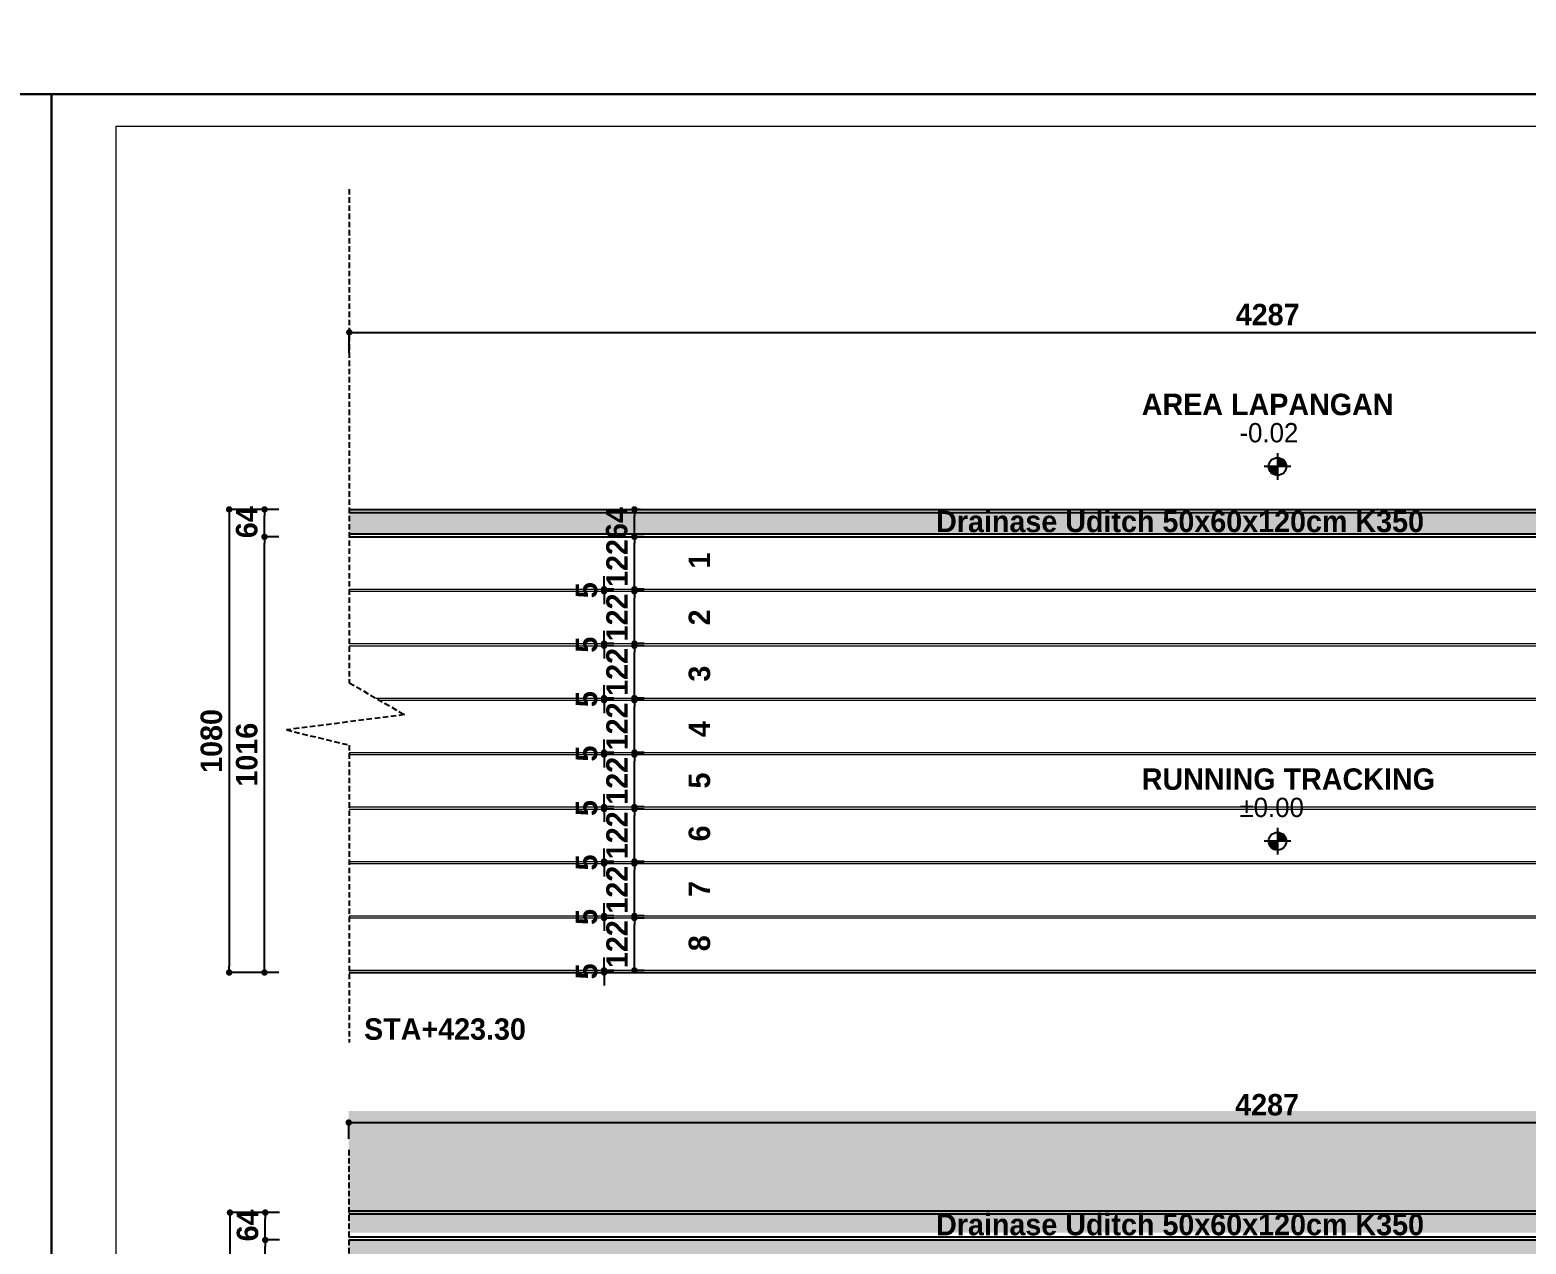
# Model space of a CAD drawing. Header units: centimetres. Extents: x -292707 to 138715, y -53922 to 66277.
# Drawn here: x 73565 to 77053, y -9899 to -7067 of the extents above; entities that cross this region are included whole.
import ezdxf
from ezdxf.xclip import XClip

# ---------------------------------------------------------------- set-up
doc = ezdxf.new("R2010")
doc.units = ezdxf.units.CM
doc.header["$XCLIPFRAME"] = 0
doc.linetypes.add('HIDDEN', pattern=[9.525, 6.35, -3.175])
for name, color, linetype in [('A-ALINE-2', 101, 'Continuous'), ('A-ALINE-7', 119, 'Continuous'), ('A-ANNOTATION', 144, 'Continuous'), ('A-DIM', 157, 'Continuous'), ('A-TEXT', 254, 'Continuous')]:
    doc.layers.add(name, color=color, linetype=linetype)
for name, color, linetype, lineweight, true_color in [('A-FILL-1', 250, 'Continuous', 0, 0x333333), ('A-FILL-3', 7, 'Continuous', 0, 0x666666), ('A-FILL-4', 9, 'Continuous', 0, 0x808080), ('A-FILL-7', 7, 'Continuous', 0, 0xcccccc), ('A-HATCH-97', 7, 'Continuous', 0, 0xf7f7f7), ('A-HATCH-97 @ 0.1', 7, 'Continuous', 0, 0xf7f7f7), ('A-HATCH-97 @ 10', 7, 'Continuous', 0, 0xf7f7f7), ('A-HATCH-97 @ 5', 7, 'Continuous', 0, 0xf7f7f7), ('A-HATCH-97 @ 7', 7, 'Continuous', 0, 0xf7f7f7)]:
    doc.layers.add(name, color=color, linetype=linetype, lineweight=lineweight, true_color=true_color)
doc.styles.add('Scale 170', font='GOTHICB.TTF', dxfattribs={"height": 50})
doc.dimstyles.new('Scale 150', dxfattribs={"dimscale": 0, "dimtxt": 50, "dimasz": 15, "dimexe": 2, "dimexo": 2, "dimgap": 15, "dimtad": 1, "dimdec": 0, "dimtxsty": 'Scale 170', "dimblk": 'DOT', "dimcen": 3.5, "dimclrd": 256, "dimclre": 256, "dimclrt": 254, "dimadec": 0, "dimazin": 0, "dimtfac": 1, "dimtdec": 0, "dimtmove": 0, "dimatfit": 3, "dimldrblk": 'DOTSMALL', "dimfxl": 1, "dimtfillclr": 256, "dimlwd": -1, "dimlwe": -1, "dimarcsym": 0})

# ---------------------------------------------------------------- blocks, each defined once
blk = doc.blocks.new('jhgkjhkjhkjh')
at = {"layer": 'A-FILL-1', "ltscale": 0.25}
blk.add_lwpolyline([(-1286.611, 931.53), (-933.611, 931.53), (-933.611, 1218.53), (-1286.611, 1218.53)], close=True, dxfattribs=at)
at = {"layer": 'Defpoints'}
blk.add_lwpolyline([(-1296.611, 926.53), (-876.611, 926.53), (-876.611, 1223.53), (-1296.611, 1223.53)], close=True, dxfattribs=at)
blk = doc.blocks.new('*U1262')
at = {"layer": 'A-HATCH-97 @ 0.1', "ltscale": 0.25}
h = blk.add_hatch(color=256, dxfattribs=at)
h.dxf.hatch_style = 1
edge = h.paths.add_edge_path()
edge.add_arc((12875.6, 4867.4), 4890.2, 273.0279, 446.8142)
edge.add_line((13147.4, 9750), (4559.1, 9751))
edge.add_arc((4877.7, 4867.7), 4893.7, 93.7333, 266.3204)
edge.add_line((4563.7, -16), (13133.9, -16))
edge = h.paths.add_edge_path(flags=16)
edge.add_arc((12875.6, 4867.4), 3874.2, 273.3965, 446.6575)
edge.add_line((13101.5, 8734.9), (4593, 8734.9))
edge.add_arc((4878.1, 4867.3), 3878.1, 94.2156, 265.718)
edge.add_line((4588.6, 1000), (13105.1, 1000))
at = {"layer": 'A-HATCH-97 @ 10', "ltscale": 0.25}
h = blk.add_hatch(color=256, dxfattribs=at)
h.dxf.hatch_style = 1
edge = h.paths.add_edge_path()
edge.add_arc((12875.6, 4867.4), 4890.2, 273.0279, 446.8142)
edge.add_line((13147.4, 9750), (4559.1, 9751))
edge.add_arc((4877.7, 4867.7), 4893.7, 93.7333, 266.3204)
edge.add_line((4563.7, -16), (13133.9, -16))
edge = h.paths.add_edge_path(flags=16)
edge.add_arc((12875.6, 4867.4), 3874.2, 273.3965, 446.6575)
edge.add_line((13101.5, 8734.9), (4593, 8734.9))
edge.add_arc((4878.1, 4867.3), 3878.1, 94.2156, 265.718)
edge.add_line((4588.6, 1000), (13105.1, 1000))
at = {"layer": 'A-HATCH-97 @ 5', "ltscale": 0.25}
h = blk.add_hatch(color=256, dxfattribs=at)
h.dxf.hatch_style = 1
edge = h.paths.add_edge_path()
edge.add_arc((12875.6, 4867.4), 4890.2, 273.0279, 446.8142)
edge.add_line((13147.4, 9750), (4559.1, 9751))
edge.add_arc((4877.7, 4867.7), 4893.7, 93.7333, 266.3204)
edge.add_line((4563.7, -16), (13133.9, -16))
edge = h.paths.add_edge_path(flags=16)
edge.add_arc((12875.6, 4867.4), 3874.2, 273.3965, 446.6575)
edge.add_line((13101.5, 8734.9), (4593, 8734.9))
edge.add_arc((4878.1, 4867.3), 3878.1, 94.2156, 265.718)
edge.add_line((4588.6, 1000), (13105.1, 1000))
at = {"layer": 'A-HATCH-97 @ 7', "ltscale": 0.25}
h = blk.add_hatch(color=256, dxfattribs=at)
h.dxf.hatch_style = 1
edge = h.paths.add_edge_path()
edge.add_arc((12875.6, 4867.4), 4890.2, 273.0279, 446.8142)
edge.add_line((13147.4, 9750), (4559.1, 9751))
edge.add_arc((4877.7, 4867.7), 4893.7, 93.7333, 266.3204)
edge.add_line((4563.7, -16), (13133.9, -16))
edge = h.paths.add_edge_path(flags=16)
edge.add_arc((12875.6, 4867.4), 3874.2, 273.3965, 446.6575)
edge.add_line((13101.5, 8734.9), (4593, 8734.9))
edge.add_arc((4878.1, 4867.3), 3878.1, 94.2156, 265.718)
edge.add_line((4588.6, 1000), (13105.1, 1000))
blk = doc.blocks.new('A$C9c5f5d7f')
at = {"layer": 'A-FILL-3', "ltscale": 0.25}
h = blk.add_hatch(dxfattribs=at)
h.set_pattern_fill('AR-CONC', color=256, scale=1.5)
h.paths.add_polyline_path([(13128, 9735), (4559.6, 9735, 0.937266), (4564.7, 0), (13133.1, 0, 0.948995)])
h.paths.add_polyline_path([(13105.1, 1000), (4598.7, 1000, -0.929898), (4594.1, 8735), (13100.6, 8735, -0.942961)], flags=16)
h.paths.add_polyline_path([(13104.9, 1007), (4598.9, 1007, -0.929837), (4594.4, 8728), (13100.4, 8728, -0.942911)], flags=0)
h.paths.add_polyline_path([(13103.3, 1061), (4600.9, 1061, -0.929359), (4596.4, 8674), (13098.8, 8674, -0.94252)], flags=0)
h.paths.add_polyline_path([(13103.1, 1068), (4601.1, 1068, -0.929296), (4596.6, 8667), (13098.6, 8667, -0.942468)], flags=0)
h.paths.add_polyline_path([(14343.5, 4481.3), (14142, 4481.3), (14142, 1425), (3562, 1425), (3562, 4481.3), (3360.6, 4481.3), (3360.6, 5218.7), (3562, 5218.7), (3562, 8275), (14142, 8275), (14142, 5218.7), (14343.5, 5218.7)], flags=0)
h.paths.add_polyline_path([(12479.9, 4113.4, -0.499146), (12479.9, 5586.6)], flags=0)
h.paths.add_polyline_path([(7945.4, 4850, -1), (9758.6, 4850, -1)], flags=0)
h.paths.add_polyline_path([(5224.2, 4113.4), (5224.2, 5586.6, -0.499146)], flags=0)
at = {"layer": 'A-TEXT', "ltscale": 0.25}
h = blk.add_hatch(dxfattribs=at)
h.set_pattern_fill('AR-SAND', color=256, scale=5)
h.set_pattern_definition([(37.5, (-15380.85, 39760.94), (-8.00016, 244.7066), [0, -193.04, 0, -215.9, 0, -206.375]), (7.5, (-15380.85, 39760.94), (224.7616, 358.4126), [0, -104.14, 0, -173.99, 0, -66.675]), (327.5, (-15537.06, 39760.94), (395.4962, 0.7186), [0, -63.5, 0, -228.6, 0, -298.45]), (317.5, (-15537.06, 39760.94), (381.7782, 111.4647), [0, -31.75, 0, -149.86, 0, -171.45])])
h.paths.add_polyline_path([(13094.6, 8682.2), (4590.4, 8682.2, 0.92959), (4594.9, 1017.2), (13099.1, 1017.2, 0.942709)])
h.paths.add_polyline_path([(14338.5, 5200.9), (14338.5, 4463.5), (14137, 4463.5), (14137, 1407.2), (3557, 1407.2), (3557, 4463.5), (3355.5, 4463.5), (3355.5, 5200.9), (3557, 5200.9), (3557, 8257.2), (14137, 8257.2), (14137, 5200.9)], flags=16)
h.paths.add_polyline_path([(12474.9, 4095.5, -0.499146), (12474.9, 5568.8)], flags=0)
h.paths.add_polyline_path([(9753.6, 4832.2, -1), (7940.4, 4832.2, -1)], flags=0)
h.paths.add_polyline_path([(5219.1, 4095.5), (5219.1, 5568.8, -0.499146)], flags=0)
at = {"layer": 'A-ALINE-7', "ltscale": 0.14}
for points in [[(13105.1, 1000, 0.942961), (13100.6, 8735), (4594.1, 8735, 0.929898), (4598.7, 1000)], [(13104.9, 1007, 0.942911), (13100.4, 8728), (4594.4, 8728, 0.929837), (4598.9, 1007)], [(13103.3, 1061, 0.94252), (13098.8, 8674), (4596.4, 8674, 0.929359), (4600.9, 1061)], [(13103.1, 1068, 0.942468), (13098.6, 8667), (4596.6, 8667, 0.929296), (4601.1, 1068)]]:
    blk.add_lwpolyline(points, format="xyb", close=True, dxfattribs=at)
at = {"layer": 'A-HATCH-97'}
blk.add_blockref('*U1262', (0, 0), dxfattribs=at)
blk = doc.blocks.new('A$Cbe0cbb12')
at = {"layer": 'A-FILL-7'}
h = blk.add_hatch(color=256, dxfattribs=at)
h.dxf.hatch_style = 1
h.paths.add_polyline_path([(13116.4, 9302.8), (4610.4, 9302.8, 0.929837), (4614.9, 1581.8), (13120.9, 1581.8, 0.942911)])
h.paths.add_polyline_path([(13119.4, 1631.8), (4616.7, 1631.8, -0.929395), (4612.2, 9252.8), (13114.9, 9252.8, -0.942549)], flags=16)
h.paths.add_polyline_path([(13119.2, 1638.8), (4617, 1638.8, -0.929332), (4612.5, 9245.8), (13114.7, 9245.8, -0.942498)], flags=0)
h.paths.add_polyline_path([(16275.8, 5425, -1), (16195.8, 5425, -1)], flags=0)
h.paths.add_polyline_path([(16270.8, 5425, -1), (16200.8, 5425, -1)], flags=0)
h.paths.add_polyline_path([(1415.8, 5424.7, -1), (1495.8, 5424.7, -1)], flags=0)
h.paths.add_polyline_path([(1420.8, 5424.7, -1), (1490.8, 5424.7, -1)], flags=0)
at = {"layer": 'A-ALINE-2', "ltscale": 0.14}
blk.add_lwpolyline([(13149.5, 558.8, 0.949076), (13144.4, 10325.8), (4575.1, 10325.8, 0.937365), (4580.2, 558.8)], format="xyb", close=True, dxfattribs=at)
at = {"layer": 'A-ALINE-7', "ltscale": 0.14}
for points in [[(13121.1, 1574.8, 0.942961), (13116.6, 9309.8), (4610.1, 9309.8, 0.929898), (4614.6, 1574.8)], [(13120.9, 1581.8, 0.942911), (13116.4, 9302.8), (4610.4, 9302.8, 0.929837), (4614.9, 1581.8)], [(13119.4, 1631.8, 0.942549), (13114.9, 9252.8), (4612.2, 9252.8, 0.929395), (4616.7, 1631.8)], [(13119.2, 1638.8, 0.942498), (13114.7, 9245.8), (4612.5, 9245.8, 0.929332), (4617, 1638.8)]]:
    blk.add_lwpolyline(points, format="xyb", close=True, dxfattribs=at)
at = {"layer": 'A-FILL-4', "ltscale": 0.14}
for points in [[(13149.5, 558.8, 0.949076), (13144.4, 10325.8), (4575.1, 10325.8, 0.937365), (4580.2, 558.8)], [(13149.4, 563.8, 0.949051), (13144.3, 10320.8), (4575.2, 10320.8, 0.937334), (4580.3, 563.8)], [(13146.1, 685.8, 0.948418), (13141.1, 10198.8), (4579.2, 10198.8, 0.936562), (4584.3, 685.8)], [(13146, 690.8, 0.948392), (13141, 10193.8), (4579.4, 10193.8, 0.936529), (4584.4, 690.8)], [(13142.7, 812.8, 0.947735), (13137.8, 10071.8), (4583.5, 10071.8, 0.935726), (4588.4, 812.8)], [(13142.6, 817.8, 0.947707), (13137.6, 10066.8), (4583.6, 10066.8, 0.935693), (4588.6, 817.8)], [(13139.2, 939.8, 0.947023), (13134.4, 9944.8), (4587.8, 9944.8, 0.934856), (4592.6, 939.8)], [(13139.1, 944.8, 0.946994), (13134.2, 9939.8), (4587.9, 9939.8, 0.934821), (4592.8, 944.8)], [(13135.7, 1066.8, 0.94628), (13130.9, 9817.8), (4592.1, 9817.8, 0.93395), (4596.9, 1066.8)], [(13135.6, 1071.8, 0.94625), (13130.8, 9812.8), (4592.3, 9812.8, 0.933913), (4597.1, 1071.8)], [(13132.2, 1193.8, 0.945506), (13127.4, 9690.8), (4596.5, 9690.8, 0.933004), (4601.2, 1193.8)], [(13132, 1198.8, 0.945474), (13127.3, 9685.8), (4596.7, 9685.8, 0.932966), (4601.4, 1198.8)], [(13128.5, 1320.8, 0.944696), (13123.9, 9563.8), (4601, 9563.8, 0.932015), (4605.6, 1320.8)], [(13128.4, 1325.8, 0.944663), (13123.7, 9558.8), (4601.1, 9558.8, 0.931975), (4605.8, 1325.8)], [(13124.9, 1447.8, 0.943849), (13120.3, 9436.8), (4605.5, 9436.8, 0.930981), (4610.1, 1447.8)], [(13124.7, 1452.8, 0.943815), (13120.1, 9431.8), (4605.7, 9431.8, 0.93094), (4610.3, 1452.8)]]:
    blk.add_lwpolyline(points, format="xyb", close=True, dxfattribs=at)
blk = doc.blocks.new('A$Cd4ad7b5f')
at = {"layer": 'A-TEXT', "linetype": 'HIDDEN', "ltscale": 2}
blk.add_lwpolyline([(8868, 1990.5), (8868, 839.2), (8996.4, 764.8), (8721.4, 729.2), (8868, 693.7), (8868, 0)], dxfattribs=at)
at = {"layer": 'A-TEXT', "ltscale": 0.25}
ref = blk.add_blockref('A$Cbe0cbb12', (0, -395.2), dxfattribs=at)
XClip(ref).set_block_clipping_path([(8868.0110777855, 2208.5938469607), (13149.4932564329, 2208.5938469592), (13149.4932564269, 1234.4284291711), (13277.9047802549, 1160.047494989), (13002.8841529844, 1124.4739437796), (13149.4932564269, 1088.9003925701), (13149.4932564269, 218.7804978578), (8868.0110777795, 218.7804978593), (8868.0110777795, 1088.9003925716), (8721.401974337, 1124.473943781), (8996.4226016075, 1160.0474949905), (8868.0110777795, 1234.4284291725)])
blk = doc.blocks.new('_Dot')
at = {"color": 0, "linetype": 'ByBlock', "lineweight": -2}
blk.add_line((-0.5, 0), (-1, 0), dxfattribs=at)
at = {"color": 0, "linetype": 'ByBlock', "const_width": 0.5}
blk.add_lwpolyline([(-0.25, 0, 1), (0.25, 0, 1)], format="xyb", close=True, dxfattribs=at)
blk = doc.blocks.new('*D448')
at = {"layer": 'A-DIM', "ltscale": 0.25, "transparency": 16777216}
for p, q in [((74147.3, -9889.4), (74111.9, -9889.4)), ((74113.9, -10890.4), (74113.9, -9904.4)), ((74144, -10905.4), (74111.9, -10905.4))]:
    blk.add_line(p, q, dxfattribs=at)
at = {"layer": 'Defpoints', "color": 0, "ltscale": 0.25, "transparency": 16777216}
for p in [(74113.9, -9889.4), (74149.3, -9889.4), (74146, -10905.4)]:
    blk.add_point(p, dxfattribs=at)
at = {"layer": 'A-DIM', "ltscale": 0.25, "transparency": 16777216, "xscale": 15, "yscale": 15, "zscale": 15}
for p, rotation in [((74113.9, -9889.4), 90), ((74113.9, -10905.4), 270)]:
    blk.add_blockref('_Dot', p, dxfattribs=dict(at, rotation=rotation))
at = {"layer": 'A-DIM', "color": 254, "ltscale": 0.25, "transparency": 16777216, "insert": (74072.7, -10397.4), "char_height": 50, "attachment_point": 5, "rotation": 90, "style": 'Scale 170'}
blk.add_mtext('1016', dxfattribs=at)
blk = doc.blocks.new('_DotSmall')
at = {"color": 0, "linetype": 'ByBlock', "const_width": 0.5}
blk.add_lwpolyline([(-0.0625, 0, 1), (0.0625, 0, 1)], format="xyb", close=True, dxfattribs=at)
blk = doc.blocks.new('*D449')
at = {"layer": 'A-DIM', "ltscale": 0.25, "transparency": 16777216}
for p, q in [((74147.3, -9825.4), (74111.9, -9825.4)), ((74113.9, -9874.4), (74113.9, -9840.4)), ((74147.3, -9889.4), (74111.9, -9889.4))]:
    blk.add_line(p, q, dxfattribs=at)
at = {"layer": 'Defpoints', "color": 0, "ltscale": 0.25, "transparency": 16777216}
for p in [(74113.9, -9825.4), (74149.3, -9825.4), (74149.3, -9889.4)]:
    blk.add_point(p, dxfattribs=at)
at = {"layer": 'A-DIM', "ltscale": 0.25, "transparency": 16777216, "xscale": 15, "yscale": 15, "zscale": 15}
for p, rotation in [((74113.9, -9825.4), 90), ((74113.9, -9889.4), 270)]:
    blk.add_blockref('_Dot', p, dxfattribs=dict(at, rotation=rotation))
at = {"layer": 'A-DIM', "color": 254, "ltscale": 0.25, "transparency": 16777216, "insert": (74072.7, -9855.4), "char_height": 50, "attachment_point": 5, "rotation": 90, "style": 'Scale 170'}
blk.add_mtext('64', dxfattribs=at)
blk = doc.blocks.new('*D450')
at = {"layer": 'A-DIM', "ltscale": 0.25, "transparency": 16777216}
for p, q in [((74903.6, -9245.5), (74903.6, -9230.5)), ((74926, -9260.5), (74901.6, -9260.5)), ((74926, -9265.5), (74901.6, -9265.5)), ((74903.6, -9265.5), (74903.6, -9260.5)), ((74903.6, -9280.5), (74903.6, -9295.5))]:
    blk.add_line(p, q, dxfattribs=at)
at = {"layer": 'Defpoints', "color": 0, "ltscale": 0.25, "transparency": 16777216}
for p in [(74903.6, -9260.5), (74928, -9260.5), (74928, -9265.5)]:
    blk.add_point(p, dxfattribs=at)
at = {"layer": 'A-DIM', "ltscale": 0.25, "transparency": 16777216, "xscale": 15, "yscale": 15, "zscale": 15}
for p, rotation in [((74903.6, -9260.5), 270), ((74903.6, -9265.5), 90)]:
    blk.add_blockref('_Dot', p, dxfattribs=dict(at, rotation=rotation))
at = {"layer": 'A-DIM', "color": 254, "ltscale": 0.25, "transparency": 16777216, "insert": (74863, -9263), "char_height": 50, "attachment_point": 5, "rotation": 90, "style": 'Scale 170'}
blk.add_mtext('5', dxfattribs=at)
blk = doc.blocks.new('*D451')
at = {"layer": 'A-DIM', "ltscale": 0.25, "transparency": 16777216}
for p, q in [((74996.7, -9138.5), (74972.3, -9138.5)), ((74974.3, -9245.5), (74974.3, -9153.5)), ((74996.7, -9260.5), (74972.3, -9260.5))]:
    blk.add_line(p, q, dxfattribs=at)
at = {"layer": 'Defpoints', "color": 0, "ltscale": 0.25, "transparency": 16777216}
for p in [(74974.3, -9138.5), (74998.7, -9138.5), (74998.7, -9260.5)]:
    blk.add_point(p, dxfattribs=at)
at = {"layer": 'A-DIM', "ltscale": 0.25, "transparency": 16777216, "xscale": 15, "yscale": 15, "zscale": 15}
for p, rotation in [((74974.3, -9138.5), 90), ((74974.3, -9260.5), 270)]:
    blk.add_blockref('_Dot', p, dxfattribs=dict(at, rotation=rotation))
at = {"layer": 'A-DIM', "color": 254, "ltscale": 0.25, "transparency": 16777216, "insert": (74933.7, -9199.5), "char_height": 50, "attachment_point": 5, "rotation": 90, "style": 'Scale 170'}
blk.add_mtext('122', dxfattribs=at)
blk = doc.blocks.new('*D452')
at = {"layer": 'A-DIM', "ltscale": 0.25, "transparency": 16777216}
for p, q in [((74926, -9133.5), (74901.6, -9133.5)), ((74903.6, -9118.5), (74903.6, -9103.5)), ((74903.6, -9138.5), (74903.6, -9133.5)), ((74926, -9138.5), (74901.6, -9138.5)), ((74903.6, -9153.5), (74903.6, -9168.5))]:
    blk.add_line(p, q, dxfattribs=at)
at = {"layer": 'Defpoints', "color": 0, "ltscale": 0.25, "transparency": 16777216}
for p in [(74903.6, -9133.5), (74928, -9133.5), (74928, -9138.5)]:
    blk.add_point(p, dxfattribs=at)
at = {"layer": 'A-DIM', "ltscale": 0.25, "transparency": 16777216, "xscale": 15, "yscale": 15, "zscale": 15}
for p, rotation in [((74903.6, -9133.5), 270), ((74903.6, -9138.5), 90)]:
    blk.add_blockref('_Dot', p, dxfattribs=dict(at, rotation=rotation))
at = {"layer": 'A-DIM', "color": 254, "ltscale": 0.25, "transparency": 16777216, "insert": (74863, -9136), "char_height": 50, "attachment_point": 5, "rotation": 90, "style": 'Scale 170'}
blk.add_mtext('5', dxfattribs=at)
blk = doc.blocks.new('*D453')
at = {"layer": 'A-DIM', "ltscale": 0.25, "transparency": 16777216}
for p, q in [((74996.7, -9011.5), (74972.3, -9011.5)), ((74974.3, -9118.5), (74974.3, -9026.5)), ((74996.7, -9133.5), (74972.3, -9133.5))]:
    blk.add_line(p, q, dxfattribs=at)
at = {"layer": 'Defpoints', "color": 0, "ltscale": 0.25, "transparency": 16777216}
for p in [(74974.3, -9011.5), (74998.7, -9011.5), (74998.7, -9133.5)]:
    blk.add_point(p, dxfattribs=at)
at = {"layer": 'A-DIM', "ltscale": 0.25, "transparency": 16777216, "xscale": 15, "yscale": 15, "zscale": 15}
for p, rotation in [((74974.3, -9011.5), 90), ((74974.3, -9133.5), 270)]:
    blk.add_blockref('_Dot', p, dxfattribs=dict(at, rotation=rotation))
at = {"layer": 'A-DIM', "color": 254, "ltscale": 0.25, "transparency": 16777216, "insert": (74933.7, -9072.5), "char_height": 50, "attachment_point": 5, "rotation": 90, "style": 'Scale 170'}
blk.add_mtext('122', dxfattribs=at)
blk = doc.blocks.new('*D454')
at = {"layer": 'A-DIM', "ltscale": 0.25, "transparency": 16777216}
for p, q in [((74903.6, -8991.5), (74903.6, -8976.5)), ((74926, -9006.5), (74901.6, -9006.5)), ((74926, -9011.5), (74901.6, -9011.5)), ((74903.6, -9011.5), (74903.6, -9006.5)), ((74903.6, -9026.5), (74903.6, -9041.5))]:
    blk.add_line(p, q, dxfattribs=at)
at = {"layer": 'Defpoints', "color": 0, "ltscale": 0.25, "transparency": 16777216}
for p in [(74903.6, -9006.5), (74928, -9006.5), (74928, -9011.5)]:
    blk.add_point(p, dxfattribs=at)
at = {"layer": 'A-DIM', "ltscale": 0.25, "transparency": 16777216, "xscale": 15, "yscale": 15, "zscale": 15}
for p, rotation in [((74903.6, -9006.5), 270), ((74903.6, -9011.5), 90)]:
    blk.add_blockref('_Dot', p, dxfattribs=dict(at, rotation=rotation))
at = {"layer": 'A-DIM', "color": 254, "ltscale": 0.25, "transparency": 16777216, "insert": (74863, -9009), "char_height": 50, "attachment_point": 5, "rotation": 90, "style": 'Scale 170'}
blk.add_mtext('5', dxfattribs=at)
blk = doc.blocks.new('*D455')
at = {"layer": 'A-DIM', "ltscale": 0.25, "transparency": 16777216}
for p, q in [((74996.7, -8884.5), (74972.3, -8884.5)), ((74974.3, -8991.5), (74974.3, -8899.5)), ((74996.7, -9006.5), (74972.3, -9006.5))]:
    blk.add_line(p, q, dxfattribs=at)
at = {"layer": 'Defpoints', "color": 0, "ltscale": 0.25, "transparency": 16777216}
for p in [(74974.3, -8884.5), (74998.7, -8884.5), (74998.7, -9006.5)]:
    blk.add_point(p, dxfattribs=at)
at = {"layer": 'A-DIM', "ltscale": 0.25, "transparency": 16777216, "xscale": 15, "yscale": 15, "zscale": 15}
for p, rotation in [((74974.3, -8884.5), 90), ((74974.3, -9006.5), 270)]:
    blk.add_blockref('_Dot', p, dxfattribs=dict(at, rotation=rotation))
at = {"layer": 'A-DIM', "color": 254, "ltscale": 0.25, "transparency": 16777216, "insert": (74933.7, -8945.5), "char_height": 50, "attachment_point": 5, "rotation": 90, "style": 'Scale 170'}
blk.add_mtext('122', dxfattribs=at)
blk = doc.blocks.new('*D456')
at = {"layer": 'A-DIM', "ltscale": 0.25, "transparency": 16777216}
for p, q in [((74903.6, -8864.5), (74903.6, -8849.5)), ((74926, -8879.5), (74901.6, -8879.5)), ((74926, -8884.5), (74901.6, -8884.5)), ((74903.6, -8884.5), (74903.6, -8879.5)), ((74903.6, -8899.5), (74903.6, -8914.5))]:
    blk.add_line(p, q, dxfattribs=at)
at = {"layer": 'Defpoints', "color": 0, "ltscale": 0.25, "transparency": 16777216}
for p in [(74903.6, -8879.5), (74928, -8879.5), (74928, -8884.5)]:
    blk.add_point(p, dxfattribs=at)
at = {"layer": 'A-DIM', "ltscale": 0.25, "transparency": 16777216, "xscale": 15, "yscale": 15, "zscale": 15}
for p, rotation in [((74903.6, -8879.5), 270), ((74903.6, -8884.5), 90)]:
    blk.add_blockref('_Dot', p, dxfattribs=dict(at, rotation=rotation))
at = {"layer": 'A-DIM', "color": 254, "ltscale": 0.25, "transparency": 16777216, "insert": (74863, -8882), "char_height": 50, "attachment_point": 5, "rotation": 90, "style": 'Scale 170'}
blk.add_mtext('5', dxfattribs=at)
blk = doc.blocks.new('*D457')
at = {"layer": 'A-DIM', "ltscale": 0.25, "transparency": 16777216}
for p, q in [((74996.7, -8757.5), (74972.3, -8757.5)), ((74974.3, -8864.5), (74974.3, -8772.5)), ((74996.7, -8879.5), (74972.3, -8879.5))]:
    blk.add_line(p, q, dxfattribs=at)
at = {"layer": 'Defpoints', "color": 0, "ltscale": 0.25, "transparency": 16777216}
for p in [(74974.3, -8757.5), (74998.7, -8757.5), (74998.7, -8879.5)]:
    blk.add_point(p, dxfattribs=at)
at = {"layer": 'A-DIM', "ltscale": 0.25, "transparency": 16777216, "xscale": 15, "yscale": 15, "zscale": 15}
for p, rotation in [((74974.3, -8757.5), 90), ((74974.3, -8879.5), 270)]:
    blk.add_blockref('_Dot', p, dxfattribs=dict(at, rotation=rotation))
at = {"layer": 'A-DIM', "color": 254, "ltscale": 0.25, "transparency": 16777216, "insert": (74933.7, -8818.5), "char_height": 50, "attachment_point": 5, "rotation": 90, "style": 'Scale 170'}
blk.add_mtext('122', dxfattribs=at)
blk = doc.blocks.new('*D458')
at = {"layer": 'A-DIM', "ltscale": 0.25, "transparency": 16777216}
for p, q in [((74926, -8752.5), (74901.6, -8752.5)), ((74903.6, -8737.5), (74903.6, -8722.5)), ((74903.6, -8757.5), (74903.6, -8752.5)), ((74926, -8757.5), (74901.6, -8757.5)), ((74903.6, -8772.5), (74903.6, -8787.5))]:
    blk.add_line(p, q, dxfattribs=at)
at = {"layer": 'Defpoints', "color": 0, "ltscale": 0.25, "transparency": 16777216}
for p in [(74903.6, -8752.5), (74928, -8752.5), (74928, -8757.5)]:
    blk.add_point(p, dxfattribs=at)
at = {"layer": 'A-DIM', "ltscale": 0.25, "transparency": 16777216, "xscale": 15, "yscale": 15, "zscale": 15}
for p, rotation in [((74903.6, -8752.5), 270), ((74903.6, -8757.5), 90)]:
    blk.add_blockref('_Dot', p, dxfattribs=dict(at, rotation=rotation))
at = {"layer": 'A-DIM', "color": 254, "ltscale": 0.25, "transparency": 16777216, "insert": (74863, -8755), "char_height": 50, "attachment_point": 5, "rotation": 90, "style": 'Scale 170'}
blk.add_mtext('5', dxfattribs=at)
blk = doc.blocks.new('*D459')
at = {"layer": 'A-DIM', "ltscale": 0.25, "transparency": 16777216}
for p, q in [((74996.7, -8630.5), (74972.3, -8630.5)), ((74974.3, -8737.5), (74974.3, -8645.5)), ((74996.7, -8752.5), (74972.3, -8752.5))]:
    blk.add_line(p, q, dxfattribs=at)
at = {"layer": 'Defpoints', "color": 0, "ltscale": 0.25, "transparency": 16777216}
for p in [(74974.3, -8630.5), (74998.7, -8630.5), (74998.7, -8752.5)]:
    blk.add_point(p, dxfattribs=at)
at = {"layer": 'A-DIM', "ltscale": 0.25, "transparency": 16777216, "xscale": 15, "yscale": 15, "zscale": 15}
for p, rotation in [((74974.3, -8630.5), 90), ((74974.3, -8752.5), 270)]:
    blk.add_blockref('_Dot', p, dxfattribs=dict(at, rotation=rotation))
at = {"layer": 'A-DIM', "color": 254, "ltscale": 0.25, "transparency": 16777216, "insert": (74933.7, -8691.5), "char_height": 50, "attachment_point": 5, "rotation": 90, "style": 'Scale 170'}
blk.add_mtext('122', dxfattribs=at)
blk = doc.blocks.new('*D460')
at = {"layer": 'A-DIM', "ltscale": 0.25, "transparency": 16777216}
for p, q in [((74903.6, -8610.5), (74903.6, -8595.5)), ((74926, -8625.5), (74901.6, -8625.5)), ((74926, -8630.5), (74901.6, -8630.5)), ((74903.6, -8630.5), (74903.6, -8625.5)), ((74903.6, -8645.5), (74903.6, -8660.5))]:
    blk.add_line(p, q, dxfattribs=at)
at = {"layer": 'Defpoints', "color": 0, "ltscale": 0.25, "transparency": 16777216}
for p in [(74903.6, -8625.5), (74928, -8625.5), (74928, -8630.5)]:
    blk.add_point(p, dxfattribs=at)
at = {"layer": 'A-DIM', "ltscale": 0.25, "transparency": 16777216, "xscale": 15, "yscale": 15, "zscale": 15}
for p, rotation in [((74903.6, -8625.5), 270), ((74903.6, -8630.5), 90)]:
    blk.add_blockref('_Dot', p, dxfattribs=dict(at, rotation=rotation))
at = {"layer": 'A-DIM', "color": 254, "ltscale": 0.25, "transparency": 16777216, "insert": (74863, -8628), "char_height": 50, "attachment_point": 5, "rotation": 90, "style": 'Scale 170'}
blk.add_mtext('5', dxfattribs=at)
blk = doc.blocks.new('*D461')
at = {"layer": 'A-DIM', "ltscale": 0.25, "transparency": 16777216}
for p, q in [((74996.7, -8503.5), (74972.3, -8503.5)), ((74974.3, -8610.5), (74974.3, -8518.5)), ((74996.7, -8625.5), (74972.3, -8625.5))]:
    blk.add_line(p, q, dxfattribs=at)
at = {"layer": 'Defpoints', "color": 0, "ltscale": 0.25, "transparency": 16777216}
for p in [(74974.3, -8503.5), (74998.7, -8503.5), (74998.7, -8625.5)]:
    blk.add_point(p, dxfattribs=at)
at = {"layer": 'A-DIM', "ltscale": 0.25, "transparency": 16777216, "xscale": 15, "yscale": 15, "zscale": 15}
for p, rotation in [((74974.3, -8503.5), 90), ((74974.3, -8625.5), 270)]:
    blk.add_blockref('_Dot', p, dxfattribs=dict(at, rotation=rotation))
at = {"layer": 'A-DIM', "color": 254, "ltscale": 0.25, "transparency": 16777216, "insert": (74933.7, -8564.5), "char_height": 50, "attachment_point": 5, "rotation": 90, "style": 'Scale 170'}
blk.add_mtext('122', dxfattribs=at)
blk = doc.blocks.new('*D462')
at = {"layer": 'A-DIM', "ltscale": 0.25, "transparency": 16777216}
for p, q in [((74903.6, -8483.5), (74903.6, -8468.5)), ((74926, -8498.5), (74901.6, -8498.5)), ((74926, -8503.5), (74901.6, -8503.5)), ((74903.6, -8503.5), (74903.6, -8498.5)), ((74903.6, -8518.5), (74903.6, -8533.5))]:
    blk.add_line(p, q, dxfattribs=at)
at = {"layer": 'Defpoints', "color": 0, "ltscale": 0.25, "transparency": 16777216}
for p in [(74903.6, -8498.5), (74928, -8498.5), (74928, -8503.5)]:
    blk.add_point(p, dxfattribs=at)
at = {"layer": 'A-DIM', "ltscale": 0.25, "transparency": 16777216, "xscale": 15, "yscale": 15, "zscale": 15}
for p, rotation in [((74903.6, -8498.5), 270), ((74903.6, -8503.5), 90)]:
    blk.add_blockref('_Dot', p, dxfattribs=dict(at, rotation=rotation))
at = {"layer": 'A-DIM', "color": 254, "ltscale": 0.25, "transparency": 16777216, "insert": (74863, -8501), "char_height": 50, "attachment_point": 5, "rotation": 90, "style": 'Scale 170'}
blk.add_mtext('5', dxfattribs=at)
blk = doc.blocks.new('*D463')
at = {"layer": 'A-DIM', "ltscale": 0.25, "transparency": 16777216}
for p, q in [((74996.7, -8376.5), (74972.3, -8376.5)), ((74974.3, -8483.5), (74974.3, -8391.5)), ((74996.7, -8498.5), (74972.3, -8498.5))]:
    blk.add_line(p, q, dxfattribs=at)
at = {"layer": 'Defpoints', "color": 0, "ltscale": 0.25, "transparency": 16777216}
for p in [(74974.3, -8376.5), (74998.7, -8376.5), (74998.7, -8498.5)]:
    blk.add_point(p, dxfattribs=at)
at = {"layer": 'A-DIM', "ltscale": 0.25, "transparency": 16777216, "xscale": 15, "yscale": 15, "zscale": 15}
for p, rotation in [((74974.3, -8376.5), 90), ((74974.3, -8498.5), 270)]:
    blk.add_blockref('_Dot', p, dxfattribs=dict(at, rotation=rotation))
at = {"layer": 'A-DIM', "color": 254, "ltscale": 0.25, "transparency": 16777216, "insert": (74933.7, -8437.5), "char_height": 50, "attachment_point": 5, "rotation": 90, "style": 'Scale 170'}
blk.add_mtext('122', dxfattribs=at)
blk = doc.blocks.new('*D464')
at = {"layer": 'A-DIM', "ltscale": 0.25, "transparency": 16777216}
for p, q in [((74903.6, -8356.5), (74903.6, -8341.5)), ((74926, -8371.5), (74901.6, -8371.5)), ((74926, -8376.5), (74901.6, -8376.5)), ((74903.6, -8376.5), (74903.6, -8371.5)), ((74903.6, -8391.5), (74903.6, -8406.5))]:
    blk.add_line(p, q, dxfattribs=at)
at = {"layer": 'Defpoints', "color": 0, "ltscale": 0.25, "transparency": 16777216}
for p in [(74903.6, -8371.5), (74928, -8371.5), (74928, -8376.5)]:
    blk.add_point(p, dxfattribs=at)
at = {"layer": 'A-DIM', "ltscale": 0.25, "transparency": 16777216, "xscale": 15, "yscale": 15, "zscale": 15}
for p, rotation in [((74903.6, -8371.5), 270), ((74903.6, -8376.5), 90)]:
    blk.add_blockref('_Dot', p, dxfattribs=dict(at, rotation=rotation))
at = {"layer": 'A-DIM', "color": 254, "ltscale": 0.25, "transparency": 16777216, "insert": (74863, -8374), "char_height": 50, "attachment_point": 5, "rotation": 90, "style": 'Scale 170'}
blk.add_mtext('5', dxfattribs=at)
blk = doc.blocks.new('*D465')
at = {"layer": 'A-DIM', "ltscale": 0.25, "transparency": 16777216}
for p, q in [((74996.7, -8249.5), (74972.3, -8249.5)), ((74974.3, -8356.5), (74974.3, -8264.5)), ((74996.7, -8371.5), (74972.3, -8371.5))]:
    blk.add_line(p, q, dxfattribs=at)
at = {"layer": 'Defpoints', "color": 0, "ltscale": 0.25, "transparency": 16777216}
for p in [(74974.3, -8249.5), (74998.7, -8249.5), (74998.7, -8371.5)]:
    blk.add_point(p, dxfattribs=at)
at = {"layer": 'A-DIM', "ltscale": 0.25, "transparency": 16777216, "xscale": 15, "yscale": 15, "zscale": 15}
for p, rotation in [((74974.3, -8249.5), 90), ((74974.3, -8371.5), 270)]:
    blk.add_blockref('_Dot', p, dxfattribs=dict(at, rotation=rotation))
at = {"layer": 'A-DIM', "color": 254, "ltscale": 0.25, "transparency": 16777216, "insert": (74933.7, -8310.5), "char_height": 50, "attachment_point": 5, "rotation": 90, "style": 'Scale 170'}
blk.add_mtext('122', dxfattribs=at)
blk = doc.blocks.new('*D472')
at = {"layer": 'A-DIM', "ltscale": 0.25, "transparency": 16777216}
for p, q in [((74987.5, -8185.5), (74972.3, -8185.5)), ((74974.3, -8234.5), (74974.3, -8200.5)), ((74996.7, -8249.5), (74972.3, -8249.5))]:
    blk.add_line(p, q, dxfattribs=at)
at = {"layer": 'Defpoints', "color": 0, "ltscale": 0.25, "transparency": 16777216}
for p in [(74974.3, -8185.5), (74989.5, -8185.5), (74998.7, -8249.5)]:
    blk.add_point(p, dxfattribs=at)
at = {"layer": 'A-DIM', "ltscale": 0.25, "transparency": 16777216, "xscale": 15, "yscale": 15, "zscale": 15}
for p, rotation in [((74974.3, -8185.5), 90), ((74974.3, -8249.5), 270)]:
    blk.add_blockref('_Dot', p, dxfattribs=dict(at, rotation=rotation))
at = {"layer": 'A-DIM', "color": 254, "ltscale": 0.25, "transparency": 16777216, "insert": (74933.1, -8217.5), "char_height": 50, "attachment_point": 5, "rotation": 90, "style": 'Scale 170'}
blk.add_mtext('64', dxfattribs=at)
blk = doc.blocks.new('*D466')
at = {"layer": 'A-DIM', "ltscale": 0.25, "transparency": 16777216}
for p, q in [((74147.3, -9825.4), (74029.6, -9825.4)), ((74031.6, -9840.4), (74031.6, -10890.4)), ((74147.3, -10905.4), (74029.6, -10905.4))]:
    blk.add_line(p, q, dxfattribs=at)
at = {"layer": 'Defpoints', "color": 0, "ltscale": 0.25, "transparency": 16777216}
for p in [(74149.3, -9825.4), (74031.6, -10905.4), (74149.3, -10905.4)]:
    blk.add_point(p, dxfattribs=at)
at = {"layer": 'A-DIM', "ltscale": 0.25, "transparency": 16777216, "xscale": 15, "yscale": 15, "zscale": 15}
for p, rotation in [((74031.6, -9825.4), 90), ((74031.6, -10905.4), 270)]:
    blk.add_blockref('_Dot', p, dxfattribs=dict(at, rotation=rotation))
at = {"layer": 'A-DIM', "color": 254, "ltscale": 0.25, "transparency": 16777216, "insert": (73990.3, -10365.4), "char_height": 50, "attachment_point": 5, "rotation": 90, "style": 'Scale 170'}
blk.add_mtext('1080', dxfattribs=at)
blk = doc.blocks.new('*D467')
at = {"layer": 'A-DIM', "ltscale": 0.25, "transparency": 16777216}
for p, q in [((74145.5, -8249.5), (74110.1, -8249.5)), ((74112.1, -9250.5), (74112.1, -8264.5)), ((74142.2, -9265.5), (74110.1, -9265.5))]:
    blk.add_line(p, q, dxfattribs=at)
at = {"layer": 'Defpoints', "color": 0, "ltscale": 0.25, "transparency": 16777216}
for p in [(74112.1, -8249.5), (74147.5, -8249.5), (74144.2, -9265.5)]:
    blk.add_point(p, dxfattribs=at)
at = {"layer": 'A-DIM', "ltscale": 0.25, "transparency": 16777216, "xscale": 15, "yscale": 15, "zscale": 15}
for p, rotation in [((74112.1, -8249.5), 90), ((74112.1, -9265.5), 270)]:
    blk.add_blockref('_Dot', p, dxfattribs=dict(at, rotation=rotation))
at = {"layer": 'A-DIM', "color": 254, "ltscale": 0.25, "transparency": 16777216, "insert": (74070.8, -8757.5), "char_height": 50, "attachment_point": 5, "rotation": 90, "style": 'Scale 170'}
blk.add_mtext('1016', dxfattribs=at)
blk = doc.blocks.new('*D468')
at = {"layer": 'A-DIM', "ltscale": 0.25, "transparency": 16777216}
for p, q in [((74145.5, -8185.5), (74110.1, -8185.5)), ((74112.1, -8234.5), (74112.1, -8200.5)), ((74145.5, -8249.5), (74110.1, -8249.5))]:
    blk.add_line(p, q, dxfattribs=at)
at = {"layer": 'Defpoints', "color": 0, "ltscale": 0.25, "transparency": 16777216}
for p in [(74112.1, -8185.5), (74147.5, -8185.5), (74147.5, -8249.5)]:
    blk.add_point(p, dxfattribs=at)
at = {"layer": 'A-DIM', "ltscale": 0.25, "transparency": 16777216, "xscale": 15, "yscale": 15, "zscale": 15}
for p, rotation in [((74112.1, -8185.5), 90), ((74112.1, -8249.5), 270)]:
    blk.add_blockref('_Dot', p, dxfattribs=dict(at, rotation=rotation))
at = {"layer": 'A-DIM', "color": 254, "ltscale": 0.25, "transparency": 16777216, "insert": (74070.8, -8215.5), "char_height": 50, "attachment_point": 5, "rotation": 90, "style": 'Scale 170'}
blk.add_mtext('64', dxfattribs=at)
blk = doc.blocks.new('*D469')
at = {"layer": 'A-DIM', "ltscale": 0.25, "transparency": 16777216}
for p, q in [((74145.5, -8185.5), (74027.7, -8185.5)), ((74029.7, -8200.5), (74029.7, -9250.5)), ((74145.5, -9265.5), (74027.7, -9265.5))]:
    blk.add_line(p, q, dxfattribs=at)
at = {"layer": 'Defpoints', "color": 0, "ltscale": 0.25, "transparency": 16777216}
for p in [(74147.5, -8185.5), (74029.7, -9265.5), (74147.5, -9265.5)]:
    blk.add_point(p, dxfattribs=at)
at = {"layer": 'A-DIM', "ltscale": 0.25, "transparency": 16777216, "xscale": 15, "yscale": 15, "zscale": 15}
for p, rotation in [((74029.7, -8185.5), 90), ((74029.7, -9265.5), 270)]:
    blk.add_blockref('_Dot', p, dxfattribs=dict(at, rotation=rotation))
at = {"layer": 'A-DIM', "color": 254, "ltscale": 0.25, "transparency": 16777216, "insert": (73988.4, -8725.5), "char_height": 50, "attachment_point": 5, "rotation": 90, "style": 'Scale 170'}
blk.add_mtext('1080', dxfattribs=at)
blk = doc.blocks.new('A$Cb0f2a979')
at = {"layer": 'A-ANNOTATION'}
h = blk.add_hatch(color=256, dxfattribs=at)
h.dxf.hatch_style = 1
h.paths.add_polyline_path([(2.5, 1.5, 0.414214), (1.5, 2.5), (1.5, 1.5)])
h.paths.add_polyline_path([(1.5, 1.5), (0.5, 1.5, 0.414214), (1.5, 0.5)])
for points in [[(1.5, 3), (1.5, 0)], [(3, 1.5), (0, 1.5)]]:
    blk.add_lwpolyline(points, dxfattribs=at)
blk.add_circle((1.5, 1.5), 1, dxfattribs=at)
blk = doc.blocks.new('*D470')
at = {"layer": 'A-DIM', "ltscale": 0.25, "transparency": 16777216}
for p, q in [((74308.4, -9653.6), (74308.4, -9613.5)), ((74323.4, -9615.5), (78574.9, -9615.5)), ((78589.9, -9653.6), (78589.9, -9613.5))]:
    blk.add_line(p, q, dxfattribs=at)
at = {"layer": 'Defpoints', "color": 0, "ltscale": 0.25, "transparency": 16777216}
for p in [(78589.9, -9615.5), (74308.4, -9655.6), (78589.9, -9655.6)]:
    blk.add_point(p, dxfattribs=at)
at = {"layer": 'A-DIM', "ltscale": 0.25, "transparency": 16777216, "xscale": 15, "yscale": 15, "zscale": 15, "rotation": 180}
blk.add_blockref('_Dot', (74308.4, -9615.5), dxfattribs=at)
at = {"layer": 'A-DIM', "ltscale": 0.25, "transparency": 16777216, "xscale": 15, "yscale": 15, "zscale": 15}
blk.add_blockref('_Dot', (78589.9, -9615.5), dxfattribs=at)
at = {"layer": 'A-DIM', "color": 254, "ltscale": 0.25, "transparency": 16777216, "insert": (76449.1, -9574.2), "char_height": 50, "attachment_point": 5, "style": 'Scale 170'}
blk.add_mtext('4287', dxfattribs=at)
blk = doc.blocks.new('*D471')
at = {"layer": 'A-DIM', "ltscale": 0.25, "transparency": 16777216}
for p, q in [((74309.7, -7820.6), (74309.7, -7770.6)), ((74324.7, -7772.6), (78576.2, -7772.6)), ((78591.2, -7820.6), (78591.2, -7770.6))]:
    blk.add_line(p, q, dxfattribs=at)
at = {"layer": 'Defpoints', "color": 0, "ltscale": 0.25, "transparency": 16777216}
for p in [(78591.2, -7772.6), (74309.7, -7822.6), (78591.2, -7822.6)]:
    blk.add_point(p, dxfattribs=at)
at = {"layer": 'A-DIM', "ltscale": 0.25, "transparency": 16777216, "xscale": 15, "yscale": 15, "zscale": 15, "rotation": 180}
blk.add_blockref('_Dot', (74309.7, -7772.6), dxfattribs=at)
at = {"layer": 'A-DIM', "ltscale": 0.25, "transparency": 16777216, "xscale": 15, "yscale": 15, "zscale": 15}
blk.add_blockref('_Dot', (78591.2, -7772.6), dxfattribs=at)
at = {"layer": 'A-DIM', "color": 254, "ltscale": 0.25, "transparency": 16777216, "insert": (76450.4, -7731.4), "char_height": 50, "attachment_point": 5, "style": 'Scale 170'}
blk.add_mtext('4287', dxfattribs=at)

msp = doc.modelspace()

# ---------------------------------------------------------------- linework, layer by layer
at = {"layer": 'A-TEXT', "linetype": 'HIDDEN', "ltscale": 2}
msp.add_lwpolyline([(74308.4, -9679.4), (74308.4, -10320.9), (74436.8, -10395.3), (74161.8, -10430.8), (74308.4, -10466.4), (74308.4, -11092.6)], dxfattribs=at)

# ---------------------------------------------------------------- block references
at = {"ltscale": 0.25}
msp.add_blockref('A$Cd4ad7b5f', (65441.7, -9429), dxfattribs=at)
at = {"ltscale": 0.25, "xscale": 20.57118607998474, "yscale": 20.57118607998474, "zscale": 20.57118607998474}
for p in [(76442.4, -8116.3), (76442.4, -8990.2)]:
    msp.add_blockref('A$Cb0f2a979', p, dxfattribs=at)
at = {"ltscale": 0.25}
ref = msp.add_blockref('A$C9c5f5d7f', (65456.2, -10889.4), dxfattribs=at)
XClip(ref).set_block_clipping_path([(8852.1586696379, -447.1145093094), (8852.1586696379, 423.005385403), (8705.5495661954, 458.5789366124), (8980.570193466, 494.1524878219), (8852.1586696379, 568.5334220039), (8852.1586696424, 1301.1102772394), (13133.6408482899, 1301.110277213), (13133.6408482853, 568.5334220024), (13262.0523721134, 494.1524878204), (12987.0317448429, 458.5789366109), (13133.6408482853, 423.0053854015), (13133.6408482853, -447.1145093108)])
at = {"layer": 'A-TEXT'}
for p, xscale, yscale, zscale in [((140911.9, -62809), 60, 60, 60), ((91147.5, -31687.8), 20, 20, 20), ((93064.4, -25570.2), 15, 15, 15)]:
    msp.add_blockref('jhgkjhkjhkjh', p, dxfattribs=dict(at, xscale=xscale, yscale=yscale, zscale=zscale))

# ---------------------------------------------------------------- texts
at = {"ltscale": 0.25, "attachment_point": 1, "style": 'Scale 170'}
for s, width, insert, char_height in [('AREA LAPANGAN', 1021.238, (76156.9, -7915.6), 50), ('\\pi-135,l225,t225;{\\fCentury Gothic|b0|i0|c0|p34;-0.02}', 1021.238, (76294.7, -7984.1), 45), ('Drainase Uditch 50x60x120cm K350', 1404.634, (75677.5, -8188.5), 50), ('RUNNING TRACKING', 1021.238, (76156.9, -8789.5), 50), ('\\pi-135,l225,t225;{\\fCentury Gothic|b0|i0|c0|p34;±0.00}', 1021.238, (76294.7, -8858), 45), ('STA+423.30', 484.955, (74344.1, -9372.5), 50), ('Drainase Uditch 50x60x120cm K350', 1404.634, (75677.5, -9828.4), 50)]:
    msp.add_mtext_dynamic_manual_height_columns(s, width=width, gutter_width=250, heights=[0], dxfattribs=dict(at, insert=insert, char_height=char_height))
at = {"ltscale": 0.25, "char_height": 50, "attachment_point": 1, "rotation": 90, "style": 'Scale 170'}
for s, heights, insert in [('\\pi79.28214;1', [0], (75100.7, -8402.6)), ('\\pi71.83822;2', [0], (75100.7, -8527.9)), ('\\pi71.9062;3', [0], (75100.7, -8659.1)), ('\\pi71.36235;4', [51.3], (75100.7, -8787.9)), ('\\pi72.11014,t172.11014;5', [0], (75100.7, -8908.6)), ('\\pi73.46976;6', [0], (75100.7, -9033.3)), ('\\pi72.75596;7', [0], (75100.7, -9162)), ('\\pi71.80423;8', [0], (75100.7, -9287.7))]:
    msp.add_mtext_dynamic_manual_height_columns(s, width=178.313, gutter_width=250, heights=heights, dxfattribs=dict(at, insert=insert))

# ---------------------------------------------------------------- dimensions: what is measured, and where the dimension line sits
at = {"layer": 'A-DIM', "ltscale": 0.25}
for base, p1, p2, picture, middle in [((78591.2, -7772.6), (74309.7, -7822.6), (78591.2, -7822.6), '*D471', (76450.4, -7731.4)), ((78589.9, -9615.5), (74308.4, -9655.6), (78589.9, -9655.6), '*D470', (76449.1, -9574.2))]:
    dim = msp.add_linear_dim(base=base, p1=p1, p2=p2, text='4287', dimstyle='Scale 150', override={"dimscale": 1}, dxfattribs=at)
    dim.commit()
    dim.dimension.update_dxf_attribs({"geometry": picture, "text_midpoint": middle})
for base, p1, p2, picture, middle in [((74029.7, -9265.5), (74147.5, -8185.5), (74147.5, -9265.5), '*D469', (73988.4, -8725.5)), ((74112.1, -8249.5), (74144.2, -9265.5), (74147.5, -8249.5), '*D467', (74070.8, -8757.5)), ((74031.6, -10905.4), (74149.3, -9825.4), (74149.3, -10905.4), '*D466', (73990.3, -10365.4)), ((74113.9, -9889.4), (74146, -10905.4), (74149.3, -9889.4), '*D448', (74072.7, -10397.4))]:
    dim = msp.add_linear_dim(base=base, p1=p1, p2=p2, angle=90, dimstyle='Scale 150', override={"dimscale": 1}, dxfattribs=at)
    dim.commit()
    dim.dimension.update_dxf_attribs({"geometry": picture, "text_midpoint": middle})
for base, p1, p2, override, picture, middle in [((74112.1, -8185.5), (74147.5, -8249.5), (74147.5, -8185.5), {"dimscale": 1, "dimtmove": 1}, '*D468', (74112.1, -8215.5)), ((74974.3, -8185.5), (74998.7, -8249.5), (74989.5, -8185.5), {"dimscale": 1, "dimtmove": 1}, '*D472', (74974.3, -8217.5)), ((74974.3, -8249.5), (74998.7, -8371.5), (74998.7, -8249.5), {"dimscale": 1, "dimtmove": 1}, '*D465', (74974.3, -8310.5)), ((74903.6, -8371.5), (74928, -8376.5), (74928, -8371.5), {"dimscale": 1, "dimtmove": 1}, '*D464', (74903.6, -8374)), ((74974.3, -8376.5), (74998.7, -8498.5), (74998.7, -8376.5), {"dimscale": 1, "dimtmove": 1}, '*D463', (74974.3, -8437.5)), ((74903.6, -8498.5), (74928, -8503.5), (74928, -8498.5), {"dimscale": 1, "dimtmove": 1}, '*D462', (74903.6, -8501)), ((74974.3, -8503.5), (74998.7, -8625.5), (74998.7, -8503.5), {"dimscale": 1, "dimtmove": 1}, '*D461', (74974.3, -8564.5)), ((74903.6, -8625.5), (74928, -8630.5), (74928, -8625.5), {"dimscale": 1, "dimtmove": 1}, '*D460', (74903.6, -8628)), ((74974.3, -8630.5), (74998.7, -8752.5), (74998.7, -8630.5), {"dimscale": 1, "dimtmove": 1}, '*D459', (74974.3, -8691.5)), ((74903.6, -8752.5), (74928, -8757.5), (74928, -8752.5), {"dimscale": 1, "dimtmove": 1}, '*D458', (74903.6, -8755)), ((74974.3, -8757.5), (74998.7, -8879.5), (74998.7, -8757.5), {"dimscale": 1, "dimtmove": 1}, '*D457', (74974.3, -8818.5)), ((74903.6, -8879.5), (74928, -8884.5), (74928, -8879.5), {"dimscale": 1, "dimtmove": 1}, '*D456', (74903.6, -8882)), ((74974.3, -8884.5), (74998.7, -9006.5), (74998.7, -8884.5), {"dimscale": 1, "dimtmove": 1}, '*D455', (74974.3, -8945.5)), ((74903.6, -9006.5), (74928, -9011.5), (74928, -9006.5), {"dimscale": 1, "dimtmove": 1}, '*D454', (74903.6, -9009)), ((74974.3, -9011.5), (74998.7, -9133.5), (74998.7, -9011.5), {"dimscale": 1, "dimtmove": 1}, '*D453', (74974.3, -9072.5)), ((74903.6, -9133.5), (74928, -9138.5), (74928, -9133.5), {"dimscale": 1, "dimtmove": 1}, '*D452', (74903.6, -9136)), ((74974.3, -9138.5), (74998.7, -9260.5), (74998.7, -9138.5), {"dimscale": 1, "dimtmove": 1}, '*D451', (74974.3, -9199.5)), ((74903.6, -9260.5), (74928, -9265.5), (74928, -9260.5), {"dimscale": 1}, '*D450', (74903.6, -9263)), ((74113.9, -9825.4), (74149.3, -9889.4), (74149.3, -9825.4), {"dimscale": 1, "dimtmove": 1}, '*D449', (74113.9, -9855.4))]:
    dim = msp.add_linear_dim(base=base, p1=p1, p2=p2, angle=90, dimstyle='Scale 150', override=override, dxfattribs=at)
    dim.commit()
    dim.dimension.update_dxf_attribs({"geometry": picture, "text_midpoint": middle, "dimtype": 160})

doc.saveas('drawing.dxf')
